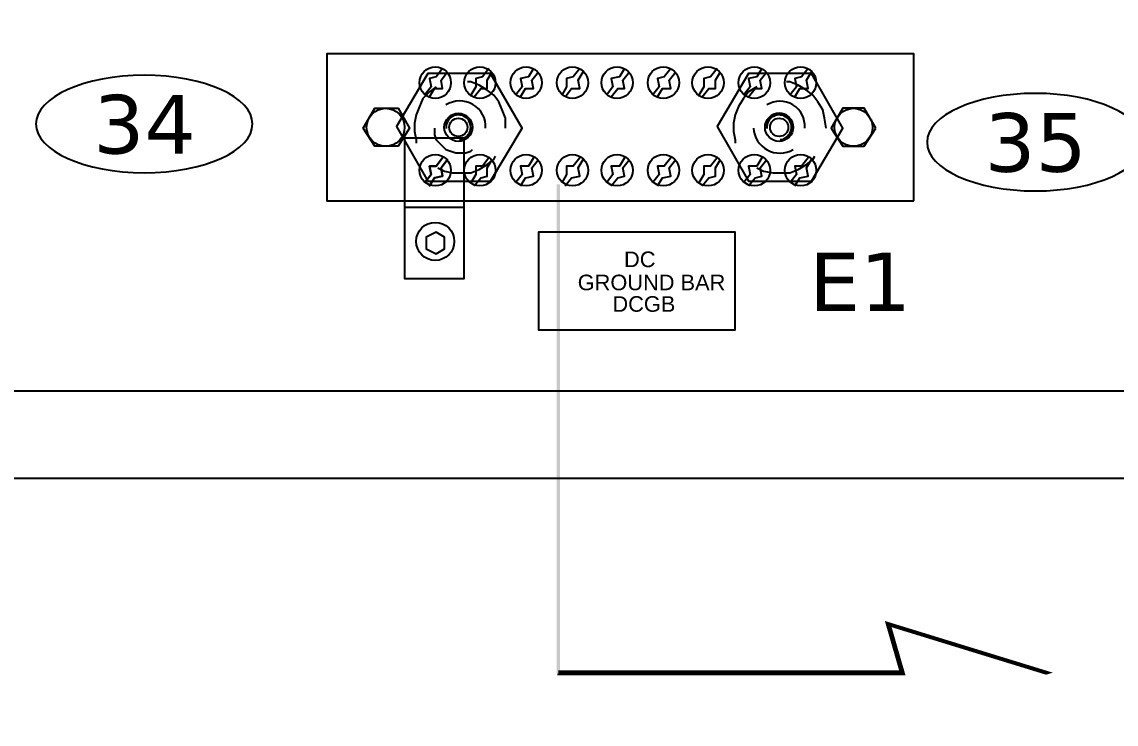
# Model space of a CAD drawing. Extents: x 4719 to 8938, y 1800 to 4482.
# Drawn here: x 6781.7 to 7061.9, y 3017 to 3196.8 of the extents above; entities that cross this region are included whole.
import ezdxf

# ---------------------------------------------------------------- set-up
doc = ezdxf.new("R2010")
doc.units = 0
doc.header["$LTSCALE"] = 10
doc.header["$MEASUREMENT"] = 0
doc.layers.add('G02-1-PRDXXXX-E-MRIO-01-P01-01$0$ANNOTATION', color=7, linetype='Continuous')
doc.styles.add('G02-1-PRDXXXX-E-MRIO-01-P01-01$0$PDF Swiss721BT-BoldCondensed', font='arial.ttf')
doc.styles.add('G02-1-PRDXXXX-E-MRIO-01-P01-01$0$PDF Verdana', font='verdana.ttf')

# ---------------------------------------------------------------- blocks, each defined once
blk = doc.blocks.new('G02-1-PRDXXXX-E-MRIO-01-P01-01$0$DV-54809-ZX-350-001')
at = {"layer": 'G02-1-PRDXXXX-E-MRIO-01-P01-01$0$ANNOTATION', "lineweight": 25}
for points in [[(1829.76, 2462.3), (2716.27, 2462.3), (2716.27, 1279.86), (1829.76, 1279.86)], [(1858.55, 1302.3), (2686.21, 1302.3), (2686.21, 2440.29), (1858.55, 2440.29)], [(2291.22, 1350.98), (2291.22, 1388.66), (2140.93, 1388.66), (2140.93, 1350.98)], [(2182.84, 1356.06), (2190.88, 1369.61), (2182.84, 1383.58), (2166.75, 1383.58), (2158.71, 1370.03), (2166.75, 1356.06)], [(2264.97, 1356.06), (2273.02, 1369.61), (2264.97, 1383.58), (2248.88, 1383.58), (2240.84, 1370.03), (2248.88, 1356.06)], [(2150.24, 1369.61), (2153.2, 1374.69), (2159.13, 1374.69), (2162.1, 1369.61), (2159.13, 1364.95), (2153.2, 1364.95)], [(2281.48, 1369.61), (2278.52, 1374.69), (2273.02, 1374.69), (2270.05, 1369.61), (2273.02, 1364.95), (2278.52, 1364.95)], [(2176.07, 1331.08), (2176.07, 1367.07), (2160.83, 1367.07), (2160.83, 1331.08)], [(2160.83, 1331.08), (2176.07, 1331.08), (2176.07, 1367.07), (2160.83, 1367.07)], [(2165.91, 1355.64), (2167.6, 1357.76), (2167.18, 1359.87), (2168.87, 1359.87), (2170.56, 1361.99), (2168.87, 1359.87), (2167.18, 1359.87), (2167.6, 1357.76)], [(2170.14, 1359.45), (2170.56, 1357.33), (2168.45, 1356.91), (2167.18, 1354.79), (2168.45, 1356.91), (2170.56, 1357.33), (2170.14, 1359.45), (2171.83, 1361.57)], [(2168.87, 1342.94), (2166.33, 1341.67), (2166.33, 1338.71), (2168.87, 1337.44), (2170.99, 1338.71), (2170.99, 1341.67)], [(2195.12, 1317.96), (2245.5, 1317.96), (2245.5, 1342.94), (2195.12, 1342.94), (2195.12, 1317.96), (2245.5, 1317.96), (2245.5, 1342.94), (2195.12, 1342.94)]]:
    blk.add_lwpolyline(points, close=True, dxfattribs=at)
for points in [[(2170.56, 1384.85), (2168.87, 1382.73), (2167.18, 1382.31), (2167.6, 1380.19), (2165.91, 1378.08)], [(2182.42, 1384.85), (2180.72, 1382.73), (2179.03, 1382.31), (2179.03, 1380.19), (2177.76, 1378.08)], [(2193.85, 1384.85), (2192.58, 1382.73), (2190.46, 1382.31), (2190.88, 1380.19), (2189.19, 1378.08)], [(2205.7, 1384.85), (2204.01, 1382.73), (2202.31, 1382.31), (2202.31, 1380.19), (2201.04, 1378.08)], [(2217.13, 1384.85), (2215.86, 1382.73), (2213.75, 1382.31), (2214.17, 1380.19), (2212.48, 1378.08)], [(2228.99, 1384.85), (2227.29, 1382.73), (2225.6, 1382.31), (2226.02, 1380.19), (2224.33, 1378.08)], [(2240.84, 1384.85), (2239.15, 1382.73), (2237.45, 1382.31), (2237.45, 1380.19), (2236.18, 1378.08)], [(2252.27, 1384.85), (2251, 1382.73), (2248.88, 1382.31), (2249.31, 1380.19), (2247.61, 1378.08)], [(2264.12, 1384.85), (2262.43, 1382.73), (2260.74, 1382.31), (2261.16, 1380.19), (2259.47, 1378.08)], [(2167.18, 1377.65), (2168.45, 1379.77), (2170.56, 1379.77), (2170.14, 1381.89), (2171.83, 1384)], [(2186.65, 1369.61), (2186.65, 1372.15), (2185.8, 1374.27), (2184.96, 1376.38), (2183.69, 1378.08), (2181.99, 1379.35), (2179.88, 1380.62), (2177.76, 1381.46), (2176.91, 1381.46)], [(2178.61, 1377.65), (2180.3, 1379.77), (2181.99, 1379.77), (2181.99, 1381.89), (2183.26, 1384)], [(2190.46, 1377.65), (2191.73, 1379.77), (2193.85, 1379.77), (2193.42, 1381.89), (2195.12, 1384)], [(2201.89, 1377.65), (2203.58, 1379.77), (2205.7, 1379.77), (2205.28, 1381.89), (2206.55, 1384)], [(2213.75, 1377.65), (2215.44, 1379.77), (2217.13, 1379.77), (2216.71, 1381.89), (2218.4, 1384)], [(2225.6, 1377.65), (2226.87, 1379.77), (2228.99, 1379.77), (2228.56, 1381.89), (2230.26, 1384)], [(2237.03, 1377.65), (2238.72, 1379.77), (2240.42, 1379.77), (2240.42, 1381.89), (2241.69, 1384)], [(2248.88, 1377.65), (2250.58, 1379.77), (2252.27, 1379.77), (2251.85, 1381.89), (2253.54, 1384)], [(2268.78, 1369.61), (2268.36, 1372.15), (2267.94, 1374.27), (2266.66, 1376.38), (2265.39, 1378.08), (2263.7, 1379.35), (2261.58, 1380.62), (2259.47, 1381.46), (2258.62, 1381.46)], [(2260.74, 1377.65), (2262.01, 1379.77), (2264.12, 1379.77), (2263.7, 1381.89), (2264.97, 1384)], [(2168.87, 1380.19), (2167.18, 1378.92), (2165.48, 1377.23), (2164.64, 1375.11), (2163.79, 1373), (2163.37, 1370.88), (2163.37, 1368.76), (2163.79, 1366.65), (2163.79, 1365.8)], [(2251, 1380.19), (2248.88, 1378.92), (2247.61, 1377.23), (2246.34, 1375.11), (2245.5, 1373), (2245.07, 1370.88), (2245.07, 1368.76), (2245.5, 1366.65), (2245.5, 1365.8)], [(2168.45, 1369.61), (2168.45, 1367.92), (2168.87, 1366.65), (2169.72, 1365.8), (2170.56, 1364.95), (2171.41, 1364.11), (2172.68, 1363.68), (2173.95, 1363.26), (2175.22, 1363.26), (2176.49, 1363.26), (2177.76, 1363.68), (2178.18, 1364.11)], [(2169.29, 1359.45), (2170.99, 1358.6), (2173.1, 1358.18), (2177.76, 1358.18), (2179.88, 1359.03), (2181.99, 1360.3), (2183.69, 1361.57), (2184.11, 1362.41)], [(2182.42, 1361.99), (2180.72, 1359.87), (2179.03, 1359.87), (2179.03, 1357.76), (2177.76, 1355.64)], [(2193.85, 1361.99), (2192.58, 1359.87), (2190.46, 1359.87), (2190.88, 1357.76), (2189.19, 1355.64)], [(2205.7, 1361.99), (2204.01, 1359.87), (2202.31, 1359.87), (2202.31, 1357.76), (2201.04, 1355.64)], [(2217.13, 1361.99), (2215.86, 1359.87), (2213.75, 1359.87), (2214.17, 1357.76), (2212.48, 1355.64)], [(2228.99, 1361.99), (2227.29, 1359.87), (2225.6, 1359.87), (2226.02, 1357.76), (2224.33, 1355.64)], [(2240.84, 1361.99), (2239.15, 1359.87), (2237.45, 1359.87), (2237.45, 1357.76), (2236.18, 1355.64)], [(2252.27, 1361.99), (2251, 1359.87), (2248.88, 1359.87), (2249.31, 1357.76), (2247.61, 1355.64)], [(2251, 1359.45), (2252.69, 1358.6), (2255.23, 1358.18), (2259.47, 1358.18), (2261.58, 1359.03), (2263.7, 1360.3), (2265.39, 1361.57), (2265.82, 1362.41)], [(2264.12, 1361.99), (2262.43, 1359.87), (2260.74, 1359.87), (2261.16, 1357.76), (2259.47, 1355.64)], [(2178.61, 1354.79), (2180.3, 1356.91), (2181.99, 1357.33), (2181.99, 1359.45), (2183.26, 1361.57)], [(2190.46, 1354.79), (2191.73, 1356.91), (2193.85, 1357.33), (2193.42, 1359.45), (2195.12, 1361.57)], [(2201.89, 1354.79), (2203.58, 1356.91), (2205.7, 1357.33), (2205.28, 1359.45), (2206.55, 1361.57)], [(2213.75, 1354.79), (2215.44, 1356.91), (2217.13, 1357.33), (2216.71, 1359.45), (2218.4, 1361.57)], [(2225.6, 1354.79), (2226.87, 1356.91), (2228.99, 1357.33), (2228.56, 1359.45), (2230.26, 1361.57)], [(2237.03, 1354.79), (2238.72, 1356.91), (2240.42, 1357.33), (2240.42, 1359.45), (2241.69, 1361.57)], [(2248.88, 1354.79), (2250.58, 1356.91), (2252.27, 1357.33), (2251.85, 1359.45), (2253.54, 1361.57)], [(2260.74, 1354.79), (2262.01, 1356.91), (2264.12, 1357.33), (2263.7, 1359.45), (2264.97, 1361.57)], [(2176.07, 1349.29), (2160.83, 1349.29)], [(2200.2, 1229.48), (2200.2, 1229.9)]]:
    blk.add_lwpolyline(points, dxfattribs=at)
at = {"layer": 'G02-1-PRDXXXX-E-MRIO-01-P01-01$0$ANNOTATION', "color": 7, "lineweight": 0, "true_color": 0xffffff}
for points in [[(2160.83, 1331.08), (2176.07, 1331.08)], [(2195.12, 1317.96), (2245.5, 1317.96)]]:
    blk.add_lwpolyline(points, dxfattribs=at)
at = {"layer": 'G02-1-PRDXXXX-E-MRIO-01-P01-01$0$ANNOTATION', "lineweight": 0}
blk.add_lwpolyline([(2200.2, 1230.11, 1.27, 1.27, 0), (2288.26, 1230.11, 1.23, 1.23, 0), (2284.66, 1242.6, 1.02, 1.02, 0), (2325.94, 1229.9, 0, 0, 0), (2284.66, 1217.62, 0, 0, 0), (2288.04, 1230.11, 0, 0, 0)], format="xyseb", dxfattribs=at)
at = {"layer": 'G02-1-PRDXXXX-E-MRIO-01-P01-01$0$ANNOTATION', "lineweight": 25}
for centre, radius in [((2168.66, 1381.25), 4.02), ((2180.09, 1381.25), 4.02), ((2191.94, 1381.25), 4.02), ((2203.8, 1381.25), 4.02), ((2215.23, 1381.25), 4.02), ((2227.08, 1381.25), 4.02), ((2238.51, 1381.25), 4.02), ((2250.37, 1381.25), 4.02), ((2262.22, 1381.25), 4.02), ((2155.96, 1369.82), 4.87), ((2174.58, 1369.82), 3.6), ((2256.71, 1369.82), 3.6), ((2275.77, 1369.82), 4.87), ((2174.58, 1369.82), 2.33), ((2256.72, 1369.82), 2.33), ((2168.66, 1358.82), 4.02), ((2168.66, 1358.82), 4.02), ((2180.09, 1358.82), 4.02), ((2191.94, 1358.82), 4.02), ((2203.8, 1358.82), 4.02), ((2215.23, 1358.82), 4.02), ((2227.08, 1358.82), 4.02), ((2238.51, 1358.82), 4.02), ((2250.37, 1358.82), 4.02), ((2262.22, 1358.82), 4.02), ((2168.66, 1340.61), 4.87)]:
    blk.add_circle(centre, radius, dxfattribs=at)
for centre, radius, start, end in [((2174.97, 1369.97), 6.61, 356.8943, 122.5932), ((2256.91, 1370.11), 6.39, 355.5503, 121.7924), ((2174.59, 1369.82), 3.17, 274.9777, 185.0726), ((2256.72, 1369.82), 3.6, 6.4457, 173.4681), ((2256.72, 1369.82), 3.17, 274.9805, 185.1184), ((2256.92, 1369.97), 6.77, 183.0096, 300.1046)]:
    blk.add_arc(centre, radius, start, end, dxfattribs=at)
for points in [[(2094.15, 1383.16), (2078.83, 1383.16), (2066.42, 1377.57), (2066.42, 1370.67)], [(2121.88, 1370.67), (2121.88, 1377.57), (2109.46, 1383.16), (2094.15, 1383.16)], [(2322.34, 1378.5), (2307.02, 1378.5), (2294.61, 1372.91), (2294.61, 1366.01)], [(2350.07, 1366.01), (2350.07, 1372.91), (2337.65, 1378.5), (2322.34, 1378.5)], [(2066.42, 1370.67), (2066.42, 1363.77), (2078.83, 1358.18), (2094.15, 1358.18)], [(2094.15, 1358.18), (2109.46, 1358.18), (2121.88, 1363.77), (2121.88, 1370.67)], [(2294.61, 1366.01), (2294.61, 1359.11), (2307.02, 1353.52), (2322.34, 1353.52)], [(2322.34, 1353.52), (2337.65, 1353.52), (2350.07, 1359.11), (2350.07, 1366.01)]]:
    blk.add_open_spline(points, degree=3, dxfattribs=at)
at = {"layer": 'G02-1-PRDXXXX-E-MRIO-01-P01-01$0$ANNOTATION', "transparency": 33554559}
for points in [[(2199.77, 1229.9), (2200.62, 1229.9), (2199.77, 1355.22)], [(2200.62, 1229.9), (2199.77, 1355.22), (2200.62, 1355.22)]]:
    blk.add_solid(points, dxfattribs=at)
at = {"layer": 'G02-1-PRDXXXX-E-MRIO-01-P01-01$0$ANNOTATION', "attachment_point": 4}
for s, insert, char_height, style in [('34', (2081.11, 1370.47), 15.016, 'G02-1-PRDXXXX-E-MRIO-01-P01-01$0$PDF Verdana'), ('35', (2309.28, 1365.81), 15.016, 'G02-1-PRDXXXX-E-MRIO-01-P01-01$0$PDF Verdana'), ('DC', (2217, 1335.98), 3.993, 'G02-1-PRDXXXX-E-MRIO-01-P01-01$0$PDF Swiss721BT-BoldCondensed'), ('E1', (2264.41, 1330.25), 15.016, 'G02-1-PRDXXXX-E-MRIO-01-P01-01$0$PDF Verdana'), ('GROUND BAR', (2205.14, 1330.06), 3.993, 'G02-1-PRDXXXX-E-MRIO-01-P01-01$0$PDF Swiss721BT-BoldCondensed'), ('DCGB', (2214.03, 1324.55), 3.993, 'G02-1-PRDXXXX-E-MRIO-01-P01-01$0$PDF Swiss721BT-BoldCondensed')]:
    blk.add_mtext(s, dxfattribs=dict(at, insert=insert, char_height=char_height, style=style))

msp = doc.modelspace()

# ---------------------------------------------------------------- block references
msp.add_blockref('G02-1-PRDXXXX-E-MRIO-01-P01-01$0$DV-54809-ZX-350-001', (4718.87, 1800))

doc.saveas('drawing.dxf')
